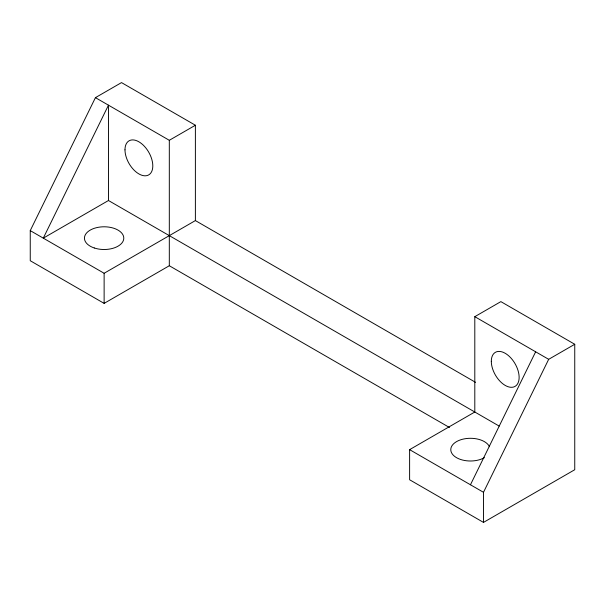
<?xml version="1.0" encoding="UTF-8"?>
<svg xmlns="http://www.w3.org/2000/svg" width="605" height="605" viewBox="0 0 605 605"><rect width="100%" height="100%" fill="white"/><g stroke="black" fill="none" stroke-linecap="round" stroke-linejoin="round"><path stroke-width="0.91" d="M449.477 427.501L169.309 265.746L104.128 303.377L30.25 260.725L30.25 230.618L95.431 97.647L121.507 82.598L195.385 125.243L195.385 220.583L475.553 382.337M470.456 484.771L535.637 351.8M483.493 522.402L483.493 492.296L548.674 359.325L574.75 344.275L574.75 469.722L483.493 522.402L409.615 479.757L409.615 449.644L474.804 412.013L474.804 316.672L500.872 301.623L574.75 344.275M95.431 97.647L169.309 140.299L195.385 125.243M108.469 200.512L43.288 238.151L108.469 105.172L108.469 200.512L499.14 426.064M30.25 230.618L104.128 273.271L195.385 220.583M474.804 316.672L548.674 359.325M409.615 449.644L483.493 492.296M169.309 140.299L169.309 265.746M104.128 273.271L104.128 303.377M484.363 457.675A19.662 11.351 0 0 1 454.347 456.162A19.662 11.351 0 0 1 462.144 439.359A19.662 11.351 0 0 1 489.453 446.709M94.289 247.982A19.662 11.351 0 0 0 123.791 238.151A19.662 11.351 0 0 0 94.289 228.312A19.662 11.351 0 0 0 94.289 247.982M124.985 149.836A19.662 11.351 60 0 0 145.843 175.783A19.662 11.351 60 0 0 145.843 147.968A19.662 11.351 60 0 0 124.985 149.836M491.313 361.336A19.662 11.351 60 0 0 512.17 387.283A19.662 11.351 60 0 0 512.17 359.468A19.662 11.351 60 0 0 491.313 361.336"/></g></svg>
